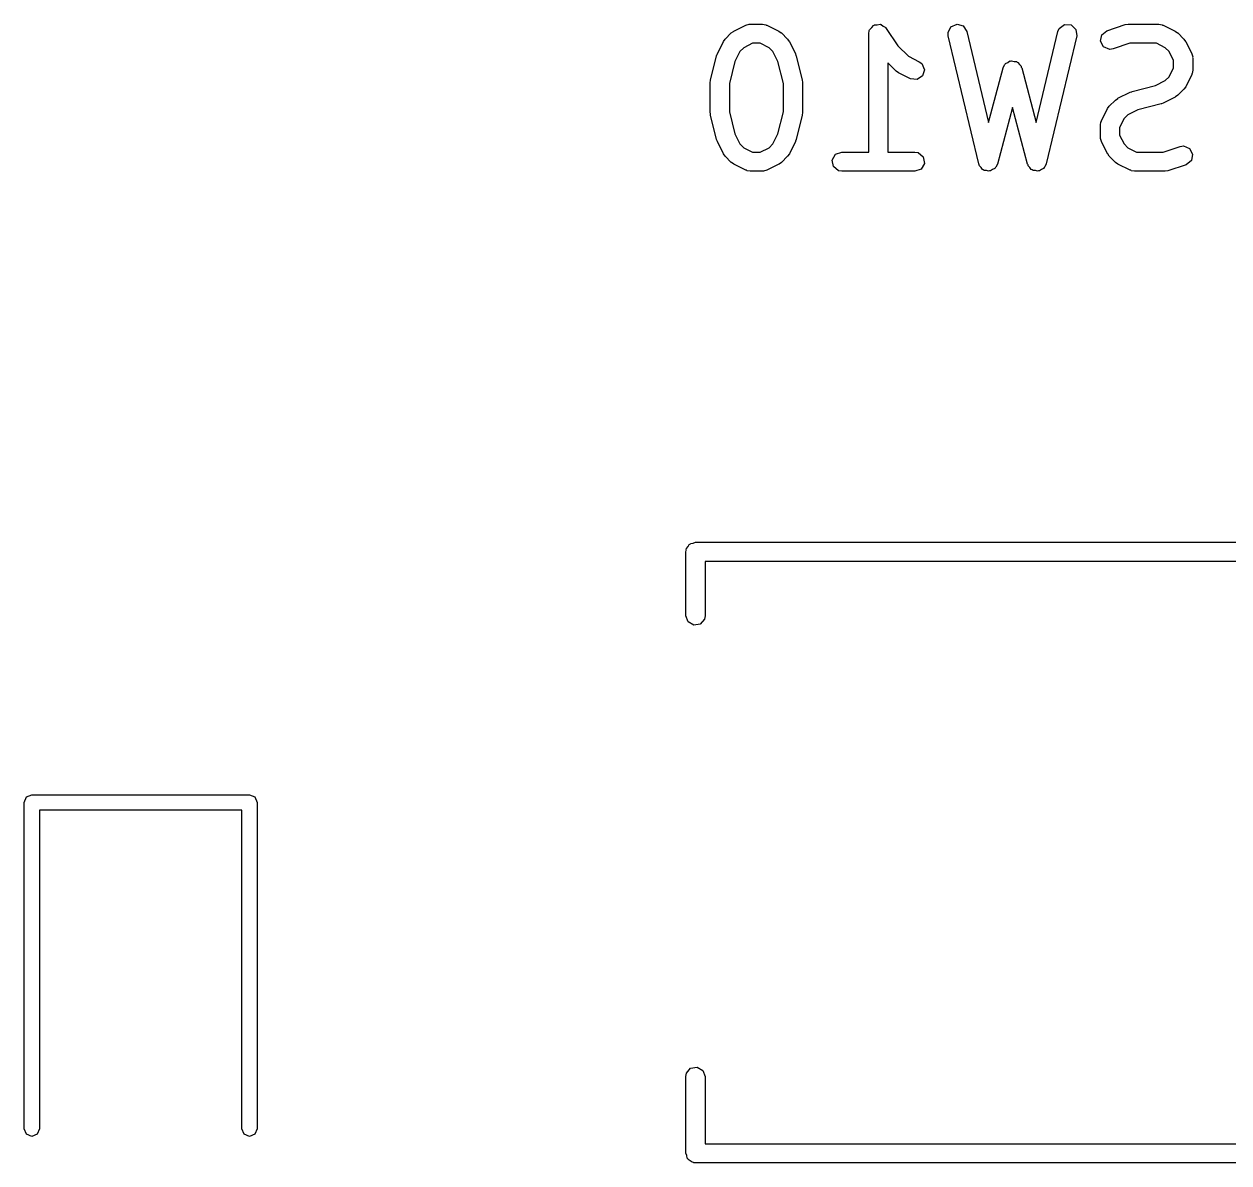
# Model space of a CAD drawing. Extents: x 3.18 to 10.88, y -3.25 to -0.52.
# Drawn here: x 8.8044 to 9.1749, y -1.1673 to -0.817 of the extents above; entities that cross this region are included whole.
import ezdxf

# ---------------------------------------------------------------- set-up
doc = ezdxf.new("R2010")
doc.units = 0
doc.header["$MEASUREMENT"] = 0
doc.layers.add('BLACK', color=7, linetype='CONTINUOUS')

msp = doc.modelspace()

# ---------------------------------------------------------------- linework, layer by layer
at = {"layer": 'BLACK', "linetype": 'CONTINUOUS'}
for p, q in [((9.02263, -0.819209), (9.02637, -0.817334)), ((9.02637, -0.817334), (9.02736, -0.817042)), ((9.02736, -0.817042), (9.02753, -0.817083)), ((9.02753, -0.817083), (9.0277, -0.817022)), ((9.0277, -0.817022), (9.03144, -0.817022)), ((9.03144, -0.817022), (9.03245, -0.8172)), ((9.03245, -0.8172), (9.03259, -0.817314)), ((9.03259, -0.817314), (9.03277, -0.817334)), ((9.03277, -0.817334), (9.03651, -0.819209)), ((9.0644, -0.818835), (9.06442, -0.818666)), ((9.06442, -0.818666), (9.06504, -0.818074)), ((9.06504, -0.818074), (9.06559, -0.817418)), ((9.06559, -0.817418), (9.06576, -0.817389)), ((9.06576, -0.817389), (9.06588, -0.817271)), ((9.06588, -0.817271), (9.06673, -0.817216)), ((9.06673, -0.817216), (9.06758, -0.817067)), ((9.06758, -0.817067), (9.06773, -0.817152)), ((9.06773, -0.817152), (9.06789, -0.817141)), ((9.06789, -0.817141), (9.06858, -0.817649)), ((9.06858, -0.817649), (9.06933, -0.818077)), ((9.06933, -0.818077), (9.06939, -0.818237)), ((9.06939, -0.818237), (9.06952, -0.818337)), ((9.06952, -0.818337), (9.07311, -0.823718)), ((9.0885, -0.819635), (9.08941, -0.817829)), ((9.08941, -0.817829), (9.09126, -0.817028)), ((9.09126, -0.817028), (9.0932, -0.817605)), ((9.0932, -0.817605), (9.09431, -0.819291)), ((9.12231, -0.819291), (9.12272, -0.81835)), ((9.12272, -0.81835), (9.12434, -0.817146)), ((9.12434, -0.817146), (9.12636, -0.817265)), ((9.12636, -0.817265), (9.12782, -0.818653)), ((9.12782, -0.818653), (9.12806, -0.820659)), ((9.13737, -0.819049), (9.143, -0.817174)), ((9.143, -0.817174), (9.14387, -0.817044)), ((9.14387, -0.817044), (9.14393, -0.817022)), ((9.14393, -0.817022), (9.1533, -0.817022)), ((9.1533, -0.817022), (9.15431, -0.8172)), ((9.15431, -0.8172), (9.15445, -0.817314)), ((9.15445, -0.817314), (9.15463, -0.817334)), ((9.15463, -0.817334), (9.15837, -0.819209)), ((9.01756, -0.826154), (9.01943, -0.822404)), ((9.01943, -0.822404), (9.01996, -0.821695)), ((9.01996, -0.821695), (9.01998, -0.821637)), ((9.01998, -0.821637), (9.02186, -0.819762)), ((9.02186, -0.819762), (9.02258, -0.819256)), ((9.02258, -0.819256), (9.02263, -0.819209)), ((9.03651, -0.819209), (9.03722, -0.819735)), ((9.03722, -0.819735), (9.03728, -0.819762)), ((9.03728, -0.819762), (9.03916, -0.821637)), ((9.03916, -0.821637), (9.03966, -0.82236)), ((9.03966, -0.82236), (9.03971, -0.822404)), ((9.03971, -0.822404), (9.04158, -0.826154)), ((9.06411, -0.819975), (9.06429, -0.818965)), ((9.06411, -0.856392), (9.06411, -0.819975)), ((9.06429, -0.818965), (9.0644, -0.818835)), ((9.08856, -0.820659), (9.0885, -0.819635)), ((9.09794, -0.860029), (9.08856, -0.820659)), ((9.09431, -0.819291), (9.10097, -0.847278)), ((9.11565, -0.847278), (9.12231, -0.819291)), ((9.12806, -0.820659), (9.11868, -0.860029)), ((9.13539, -0.822283), (9.13579, -0.820304)), ((9.13635, -0.824059), (9.13539, -0.822283)), ((9.13579, -0.820304), (9.13737, -0.819049)), ((9.15837, -0.819209), (9.15908, -0.819735)), ((9.15908, -0.819735), (9.15914, -0.819762)), ((9.15914, -0.819762), (9.16102, -0.821637)), ((9.16102, -0.821637), (9.16152, -0.82236)), ((9.16152, -0.82236), (9.16157, -0.822404)), ((9.16157, -0.822404), (9.16344, -0.826154)), ((9.01754, -0.826293), (9.01756, -0.826154)), ((9.0245, -0.825474), (9.02298, -0.828505)), ((9.02569, -0.824277), (9.0245, -0.825474)), ((9.02839, -0.822928), (9.02569, -0.824277)), ((9.03075, -0.822928), (9.02839, -0.822928)), ((9.03345, -0.824277), (9.03075, -0.822928)), ((9.03464, -0.825474), (9.03345, -0.824277)), ((9.03616, -0.828505), (9.03464, -0.825474)), ((9.04158, -0.826154), (9.04173, -0.826642)), ((9.07311, -0.823718), (9.07631, -0.826922)), ((9.13823, -0.824802), (9.13635, -0.824059)), ((9.13924, -0.824651), (9.13823, -0.824802)), ((9.14441, -0.822928), (9.13924, -0.824651)), ((9.15261, -0.822928), (9.14441, -0.822928)), ((9.15531, -0.824277), (9.15261, -0.822928)), ((9.1565, -0.825474), (9.15531, -0.824277)), ((9.15785, -0.828171), (9.1565, -0.825474)), ((9.16344, -0.826154), (9.16374, -0.827137)), ((9.01546, -0.834257), (9.01733, -0.826758)), ((9.01733, -0.826758), (9.01754, -0.826293)), ((9.02298, -0.828505), (9.02127, -0.835337)), ((9.03787, -0.835337), (9.03616, -0.828505)), ((9.04173, -0.826642), (9.04181, -0.826758)), ((9.04181, -0.826758), (9.04368, -0.834257)), ((9.07248, -0.831437), (9.07002, -0.828979)), ((9.07002, -0.828979), (9.07002, -0.856392)), ((9.07631, -0.826922), (9.07963, -0.828583)), ((9.07963, -0.828583), (9.08046, -0.829194)), ((9.08046, -0.829194), (9.08126, -0.831047)), ((9.10546, -0.830463), (9.10589, -0.829533)), ((9.10589, -0.829533), (9.10611, -0.829378)), ((9.10611, -0.829378), (9.10622, -0.829133)), ((9.10622, -0.829133), (9.10692, -0.828811)), ((9.10692, -0.828811), (9.10754, -0.828373)), ((9.10754, -0.828373), (9.10781, -0.828396)), ((9.10781, -0.828396), (9.10806, -0.828282)), ((9.10806, -0.828282), (9.10879, -0.82848)), ((9.10879, -0.82848), (9.10955, -0.828546)), ((9.10955, -0.828546), (9.10975, -0.828737)), ((9.10975, -0.828737), (9.11001, -0.828807)), ((9.11001, -0.828807), (9.11044, -0.829433)), ((9.11044, -0.829433), (9.11098, -0.829973)), ((9.15785, -0.830527), (9.15785, -0.828171)), ((9.16374, -0.827137), (9.1637, -0.827308)), ((9.1637, -0.827308), (9.16376, -0.827474)), ((9.16376, -0.827474), (9.16376, -0.831224)), ((9.07253, -0.831464), (9.07248, -0.831437)), ((9.07324, -0.83199), (9.07253, -0.831464)), ((9.07699, -0.833865), (9.07324, -0.83199)), ((9.08069, -0.832983), (9.079, -0.834096)), ((9.08126, -0.831047), (9.08069, -0.832983)), ((9.10097, -0.847278), (9.10546, -0.830463)), ((9.11098, -0.829973), (9.11101, -0.830242)), ((9.11101, -0.830242), (9.11116, -0.830463)), ((9.11116, -0.830463), (9.11565, -0.847278)), ((9.15531, -0.834421), (9.1565, -0.833224)), ((9.1565, -0.833224), (9.15785, -0.830527)), ((9.16344, -0.832544), (9.16157, -0.836294)), ((9.16346, -0.832369), (9.16344, -0.832544)), ((9.16358, -0.832234), (9.16346, -0.832369)), ((9.16376, -0.831224), (9.16358, -0.832234)), ((9.01537, -0.834973), (9.01547, -0.834393)), ((9.01537, -0.844347), (9.01537, -0.834973)), ((9.01547, -0.834393), (9.01546, -0.834257)), ((9.02127, -0.835337), (9.02127, -0.843984)), ((9.03787, -0.843984), (9.03787, -0.835337)), ((9.04368, -0.834257), (9.04372, -0.834845)), ((9.04372, -0.834845), (9.04377, -0.834973)), ((9.04377, -0.834973), (9.04377, -0.844347)), ((9.079, -0.834096), (9.07699, -0.833865)), ((9.14509, -0.837733), (9.15227, -0.835937)), ((9.15227, -0.835937), (9.15531, -0.834421)), ((9.16102, -0.837061), (9.15914, -0.838936)), ((9.16104, -0.837003), (9.16102, -0.837061)), ((9.16157, -0.836294), (9.16104, -0.837003)), ((9.13809, -0.842259), (9.13997, -0.840384)), ((9.13997, -0.840384), (9.14069, -0.839878)), ((9.14069, -0.839878), (9.14074, -0.839831)), ((9.14074, -0.839831), (9.14448, -0.837957)), ((9.14448, -0.837957), (9.14497, -0.837811)), ((9.14497, -0.837811), (9.14509, -0.837733)), ((9.15837, -0.839489), (9.15463, -0.841364)), ((9.15842, -0.839442), (9.15837, -0.839489)), ((9.15914, -0.838936), (9.15842, -0.839442)), ((9.01542, -0.844475), (9.01537, -0.844347)), ((9.01546, -0.845063), (9.01542, -0.844475)), ((9.02127, -0.843984), (9.02298, -0.850816)), ((9.03616, -0.850816), (9.03787, -0.843984)), ((9.04377, -0.844347), (9.04367, -0.844928)), ((9.10831, -0.842684), (9.10366, -0.860106)), ((9.11296, -0.860106), (9.10831, -0.842684)), ((9.13567, -0.846776), (9.13754, -0.843027)), ((9.13754, -0.843027), (9.13807, -0.842318)), ((9.13807, -0.842318), (9.13809, -0.842259)), ((9.14684, -0.843384), (9.14381, -0.844899)), ((9.15402, -0.841587), (9.14684, -0.843384)), ((9.15414, -0.841509), (9.15402, -0.841587)), ((9.15463, -0.841364), (9.15414, -0.841509)), ((9.01733, -0.852562), (9.01546, -0.845063)), ((9.04368, -0.845063), (9.04181, -0.852562)), ((9.04367, -0.844928), (9.04368, -0.845063)), ((9.13535, -0.848097), (9.13553, -0.847087)), ((9.13535, -0.851846), (9.13535, -0.848097)), ((9.13553, -0.847087), (9.13565, -0.846951)), ((9.13565, -0.846951), (9.13567, -0.846776)), ((9.14261, -0.846096), (9.14126, -0.848794)), ((9.14381, -0.844899), (9.14261, -0.846096)), ((9.02298, -0.850816), (9.0245, -0.853847)), ((9.03464, -0.853847), (9.03616, -0.850816)), ((9.13541, -0.852012), (9.13535, -0.851846)), ((9.13537, -0.852184), (9.13541, -0.852012)), ((9.14126, -0.848794), (9.14126, -0.851149)), ((9.14126, -0.851149), (9.14261, -0.853847)), ((9.01741, -0.852678), (9.01733, -0.852562)), ((9.01756, -0.853167), (9.01741, -0.852678)), ((9.01943, -0.856916), (9.01756, -0.853167)), ((9.0245, -0.853847), (9.02569, -0.855044)), ((9.02569, -0.855044), (9.02839, -0.856392)), ((9.03075, -0.856392), (9.03345, -0.855044)), ((9.03345, -0.855044), (9.03464, -0.853847)), ((9.04158, -0.853167), (9.03971, -0.856916)), ((9.0416, -0.853028), (9.04158, -0.853167)), ((9.04181, -0.852562), (9.0416, -0.853028)), ((9.13567, -0.853167), (9.13537, -0.852184)), ((9.13754, -0.856916), (9.13567, -0.853167)), ((9.14261, -0.853847), (9.14381, -0.855044)), ((9.14381, -0.855044), (9.1465, -0.856392)), ((9.1547, -0.856392), (9.15987, -0.854669)), ((9.15987, -0.854669), (9.16088, -0.854519)), ((9.16088, -0.854519), (9.16276, -0.855261)), ((9.16276, -0.855261), (9.16372, -0.857037)), ((9.01948, -0.856961), (9.01943, -0.856916)), ((9.01998, -0.857684), (9.01948, -0.856961)), ((9.02186, -0.859558), (9.01998, -0.857684)), ((9.02839, -0.856392), (9.03075, -0.856392)), ((9.03916, -0.857684), (9.03728, -0.859558)), ((9.03918, -0.857625), (9.03916, -0.857684)), ((9.03971, -0.856916), (9.03918, -0.857625)), ((9.05291, -0.858832), (9.05392, -0.857083)), ((9.05326, -0.860822), (9.05291, -0.858832)), ((9.05392, -0.857083), (9.05582, -0.856392)), ((9.05582, -0.856392), (9.06411, -0.856392)), ((9.07002, -0.856392), (9.07831, -0.856392)), ((9.07831, -0.856392), (9.07932, -0.856571)), ((9.07932, -0.856571), (9.08087, -0.857869)), ((9.08087, -0.857869), (9.08122, -0.859858)), ((9.13759, -0.856961), (9.13754, -0.856916)), ((9.13809, -0.857684), (9.13759, -0.856961)), ((9.13997, -0.859558), (9.13809, -0.857684)), ((9.1465, -0.856392), (9.1547, -0.856392)), ((9.16332, -0.859016), (9.16174, -0.860272)), ((9.16372, -0.857037), (9.16332, -0.859016)), ((9.02192, -0.859586), (9.02186, -0.859558)), ((9.02263, -0.860111), (9.02192, -0.859586)), ((9.02637, -0.861986), (9.02263, -0.860111)), ((9.02655, -0.862006), (9.02637, -0.861986)), ((9.02669, -0.86212), (9.02655, -0.862006)), ((9.0277, -0.862298), (9.02669, -0.86212)), ((9.03144, -0.862298), (9.0277, -0.862298)), ((9.03161, -0.862238), (9.03144, -0.862298)), ((9.03178, -0.862279), (9.03161, -0.862238)), ((9.03277, -0.861986), (9.03178, -0.862279)), ((9.03651, -0.860111), (9.03277, -0.861986)), ((9.03656, -0.860065), (9.03651, -0.860111)), ((9.03728, -0.859558), (9.03656, -0.860065)), ((9.05481, -0.86212), (9.05326, -0.860822)), ((9.05582, -0.862298), (9.05481, -0.86212)), ((9.07831, -0.862298), (9.05582, -0.862298)), ((9.08021, -0.861607), (9.07831, -0.862298)), ((9.08122, -0.859858), (9.08021, -0.861607)), ((9.09811, -0.860288), (9.09794, -0.860029)), ((9.09814, -0.860596), (9.09811, -0.860288)), ((9.09865, -0.861109), (9.09814, -0.860596)), ((9.09905, -0.861716), (9.09865, -0.861109)), ((9.09935, -0.861804), (9.09905, -0.861716)), ((9.09957, -0.862023), (9.09935, -0.861804)), ((9.10029, -0.862085), (9.09957, -0.862023)), ((9.10099, -0.862293), (9.10029, -0.862085)), ((9.10127, -0.86217), (9.10099, -0.862293)), ((9.10158, -0.862196), (9.10127, -0.86217)), ((9.10217, -0.861779), (9.10158, -0.862196)), ((9.10284, -0.861491), (9.10217, -0.861779)), ((9.10298, -0.861214), (9.10284, -0.861491)), ((9.10323, -0.861036), (9.10298, -0.861214)), ((9.10366, -0.860106), (9.10323, -0.861036)), ((9.11313, -0.86036), (9.11296, -0.860106)), ((9.11317, -0.860668), (9.11313, -0.86036)), ((9.1137, -0.861167), (9.11317, -0.860668)), ((9.11411, -0.861762), (9.1137, -0.861167)), ((9.11441, -0.861842), (9.11411, -0.861762)), ((9.11464, -0.862055), (9.11441, -0.861842)), ((9.11536, -0.862098), (9.11464, -0.862055)), ((9.11606, -0.862287), (9.11536, -0.862098)), ((9.11634, -0.862156), (9.11606, -0.862287)), ((9.11665, -0.862175), (9.11634, -0.862156)), ((9.11724, -0.861742), (9.11665, -0.862175)), ((9.11789, -0.861436), (9.11724, -0.861742)), ((9.11803, -0.861155), (9.11789, -0.861436)), ((9.11827, -0.86097), (9.11803, -0.861155)), ((9.11868, -0.860029), (9.11827, -0.86097)), ((9.14003, -0.859586), (9.13997, -0.859558)), ((9.14074, -0.860111), (9.14003, -0.859586)), ((9.14448, -0.861986), (9.14074, -0.860111)), ((9.14466, -0.862006), (9.14448, -0.861986)), ((9.1448, -0.86212), (9.14466, -0.862006)), ((9.14581, -0.862298), (9.1448, -0.86212)), ((9.15518, -0.862298), (9.14581, -0.862298)), ((9.15524, -0.862276), (9.15518, -0.862298)), ((9.15611, -0.862146), (9.15524, -0.862276)), ((9.16174, -0.860272), (9.15611, -0.862146)), ((9.00805, -0.97832), (9.00854, -0.977733)), ((9.00854, -0.977733), (9.00892, -0.977068)), ((9.00892, -0.977068), (9.00917, -0.976977)), ((9.00917, -0.976977), (9.00935, -0.976773)), ((9.00935, -0.976773), (9.0101, -0.97664)), ((9.0101, -0.97664), (9.01082, -0.976378)), ((9.01082, -0.976378), (9.18799, -0.976378)), ((9.00787, -0.97933), (9.00794, -0.978947)), ((9.00787, -0.999015), (9.00787, -0.97933)), ((9.00791, -0.978818), (9.00798, -0.978704)), ((9.00794, -0.978947), (9.00791, -0.978818)), ((9.00798, -0.978704), (9.00805, -0.97832)), ((9.18503, -0.982283), (9.01378, -0.982283)), ((9.01378, -0.982283), (9.01378, -0.999015)), ((9.00856, -1.00091), (9.00787, -0.999015)), ((9.0136, -1.00003), (9.0123, -1.00157)), ((9.01378, -0.999015), (9.0136, -1.00003)), ((9.01031, -1.00192), (9.00856, -1.00091)), ((9.0123, -1.00157), (9.01031, -1.00192)), ((8.80439, -1.05643), (8.80508, -1.05476)), ((8.80508, -1.05476), (8.80675, -1.05407)), ((8.80675, -1.05407), (8.87368, -1.05407)), ((8.87368, -1.05407), (8.87535, -1.05476)), ((8.87535, -1.05476), (8.87605, -1.05643)), ((8.80439, -1.15682), (8.80439, -1.05643)), ((8.87132, -1.05879), (8.80912, -1.05879)), ((8.80912, -1.05879), (8.80912, -1.15682)), ((8.87132, -1.15682), (8.87132, -1.05879)), ((8.87605, -1.05643), (8.87605, -1.15682)), ((9.00787, -1.14075), (9.00805, -1.13974)), ((9.00787, -1.16437), (9.00787, -1.14075)), ((9.00805, -1.13974), (9.00935, -1.13819)), ((9.00935, -1.13819), (9.01134, -1.13784)), ((9.01134, -1.13784), (9.01308, -1.13885)), ((9.01308, -1.13885), (9.01378, -1.14075)), ((9.01378, -1.14075), (9.01378, -1.16142)), ((8.80508, -1.15849), (8.80439, -1.15682)), ((8.80675, -1.15919), (8.80508, -1.15849)), ((8.80842, -1.15849), (8.80675, -1.15919)), ((8.80912, -1.15682), (8.80842, -1.15849)), ((8.87201, -1.15849), (8.87132, -1.15682)), ((8.87368, -1.15919), (8.87201, -1.15849)), ((8.87535, -1.15849), (8.87368, -1.15919)), ((8.87605, -1.15682), (8.87535, -1.15849)), ((9.01378, -1.16142), (9.18799, -1.16142)), ((9.00813, -1.16509), (9.00787, -1.16437)), ((9.00827, -1.16585), (9.00813, -1.16509)), ((9.00847, -1.16602), (9.00827, -1.16585)), ((9.00856, -1.16627), (9.00847, -1.16602)), ((9.00922, -1.16665), (9.00856, -1.16627)), ((9.00981, -1.16714), (9.00922, -1.16665)), ((9.0102, -1.16721), (9.00981, -1.16714)), ((9.01031, -1.16728), (9.0102, -1.16721)), ((9.01044, -1.16725), (9.01031, -1.16728)), ((9.01082, -1.16732), (9.01044, -1.16725)), ((9.18799, -1.16732), (9.01082, -1.16732))]:
    msp.add_line(p, q, dxfattribs=at)

doc.saveas('drawing.dxf')
